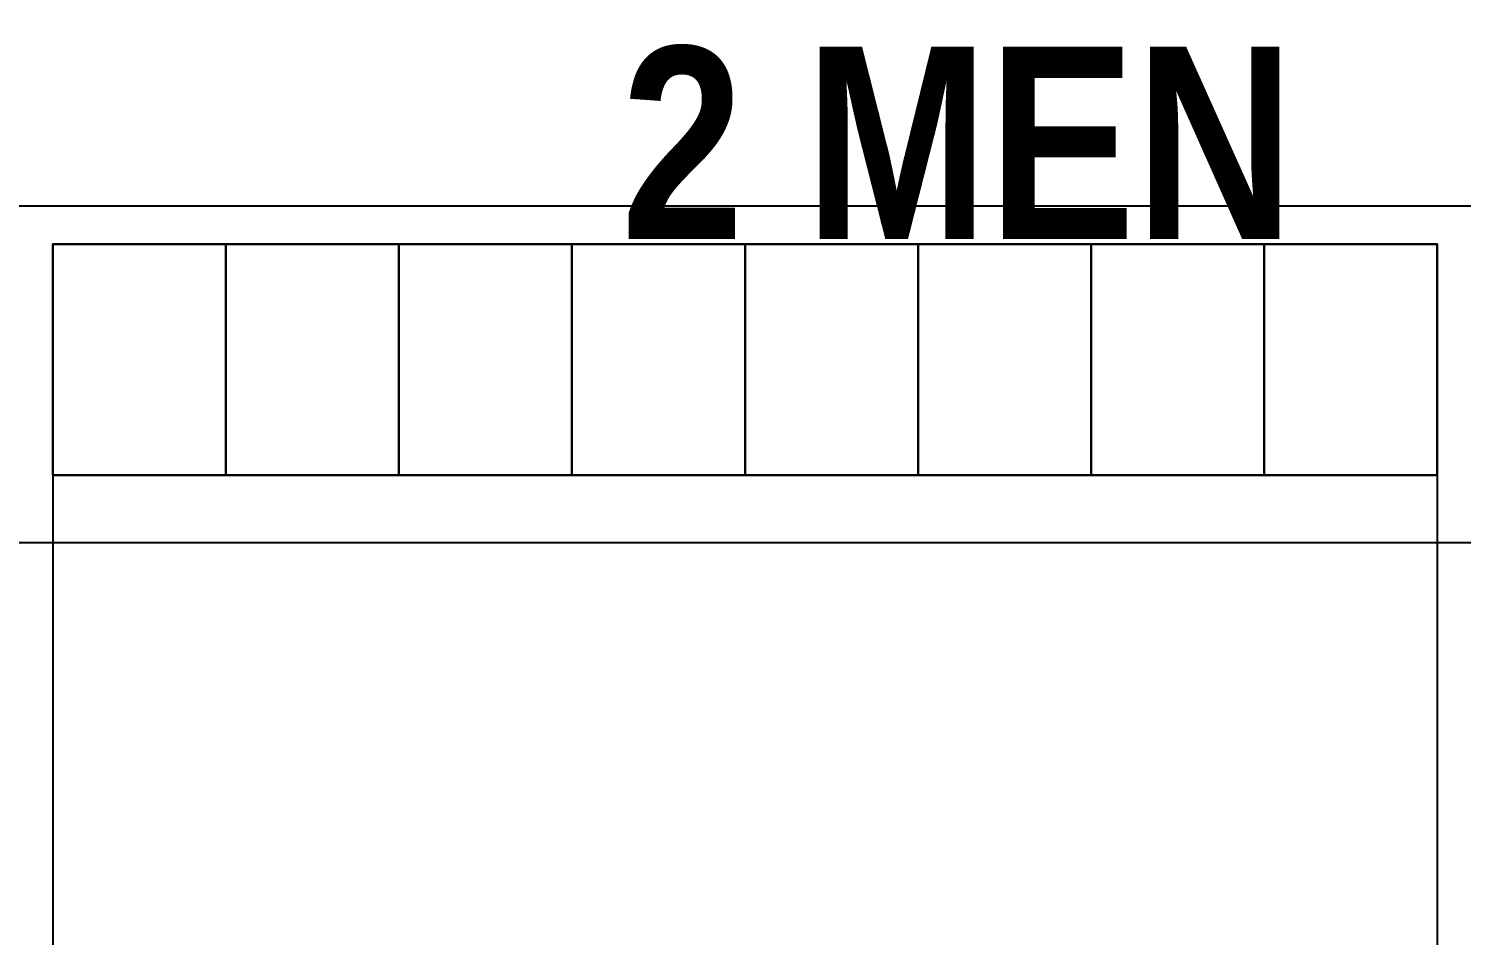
# Model space of a CAD drawing. Header units: millimetres. Extents: x -20146070 to 165023, y -3349561 to 35447.
# Drawn here: x 11649 to 15374, y -69046 to -66689 of the extents above; entities that cross this region are included whole.
import ezdxf
from ezdxf import colors
from ezdxf.entities.mleader import LeaderData, LeaderLine
from ezdxf.math import Vec2, Vec3

# ---------------------------------------------------------------- set-up
doc = ezdxf.new("R2010")
doc.units = ezdxf.units.MM
doc.header["$LTSCALE"] = 50
doc.linetypes.add('CONTINOUS', pattern=[0])
for name, color, linetype in [('BLK_2 - 1ST_2ND_STOREY_PLAN$0$1599_DB_A_BLK2_HQ_R21- LINKVIEW_BLK2_1ST STOREY Toilet JOH$0$S-_COLN----_E', 8, 'Continuous'), ('M_FIREALAM-_E-', 10, 'Continuous'), ('NW_ARCHI RM NAME', 7, 'Continuous'), ('NW_GRID LINE', 8, 'Continuous')]:
    doc.layers.add(name, color=color, linetype=linetype)
doc.styles.add('Arial Narrow_B_1', font='ARIALNB.TTF', dxfattribs={"height": 500})
doc.styles.add('RomanS', font='romans__.ttf', dxfattribs={"width": 0.75, "height": 40})

# ---------------------------------------------------------------- blocks, each defined once
blk = doc.blocks.new('BLK_2 - 1ST_2ND_STOREY_PLAN$0$1599_DB_A_BLK2_HQ_R21- LINKVIEW_BLK2_1ST STOREY Toilet JOH')
at = {"layer": 'BLK_2 - 1ST_2ND_STOREY_PLAN$0$1599_DB_A_BLK2_HQ_R21- LINKVIEW_BLK2_1ST STOREY Toilet JOH$0$S-_COLN----_E'}
for p, q in [((-5254.3, -67149.7), (4570.7, -67149.7)), ((845.7, -67249.7), (845.7, -75174.7)), ((845.7, -67249.7), (4445.7, -67249.7)), ((4445.7, -67249.7), (4445.7, -69849.7))]:
    blk.add_line(p, q, dxfattribs=at)
blk.add_lwpolyline([(-7004.3, -67624.7), (-5254.3, -67624.7), (-5254.3, -67149.7), (4570.7, -67149.7), (4570.7, -67624.7), (6295.7, -67624.7), (6295.7, -68424.7), (6895.7, -68424.7), (6895.7, -74674.7), (6295.7, -74674.7), (6295.7, -75174.7), (-7004.3, -75174.7), (-7004.3, -74674.7), (-7604.3, -74674.7), (-7604.3, -68424.7), (-7004.3, -68424.7), (-7004.3, -67624.7)], dxfattribs=at)
for points in [[(845.7, -67249.7), (845.7, -67849.7), (4445.7, -67849.7), (4445.7, -67249.7)], [(1295.7, -67849.7), (845.7, -67849.7), (845.7, -67249.7), (1295.7, -67249.7)], [(1745.7, -67849.7), (1295.7, -67849.7), (1295.7, -67249.7), (1745.7, -67249.7)], [(2195.7, -67849.7), (1745.7, -67849.7), (1745.7, -67249.7), (2195.7, -67249.7)], [(2645.7, -67849.7), (2195.7, -67849.7), (2195.7, -67249.7), (2645.7, -67249.7)], [(3095.7, -67849.7), (2645.7, -67849.7), (2645.7, -67249.7), (3095.7, -67249.7)], [(3545.7, -67849.7), (3095.7, -67849.7), (3095.7, -67249.7), (3545.7, -67249.7)], [(3995.7, -67849.7), (3545.7, -67849.7), (3545.7, -67249.7), (3995.7, -67249.7)], [(4445.7, -67849.7), (3995.7, -67849.7), (3995.7, -67249.7), (4445.7, -67249.7)]]:
    blk.add_lwpolyline(points, close=True, dxfattribs=at)
blk = doc.blocks.new('BLK_2 - 1ST_2ND_STOREY_PLAN')
blk.add_blockref('BLK_2 - 1ST_2ND_STOREY_PLAN$0$1599_DB_A_BLK2_HQ_R21- LINKVIEW_BLK2_1ST STOREY Toilet JOH', (-131307.1, -42727.7))
blk = doc.blocks.new('SMOKE')
at = {"color": 7, "linetype": 'CONTINOUS'}
ml = blk.add_multileader_mtext('Standard', dxfattribs=at)
ml.set_content('{\\fArial|b0|i0|c0|p34;S}', color=7, style='RomanS')
ml.set_leader_properties(color=10)
ml.build(insert=Vec2(0, 0))
ml.multileader.update_dxf_attribs({"dogleg_length": 3.34, "arrow_head_size": 171.1, "scale": 50})
ctx = ml.context
ctx.base_point, ctx.scale, ctx.char_height, ctx.arrow_head_size, ctx.landing_gap_size, ctx.plane_origin = Vec3(10040458.9, 1663039.1), 50, 256.669, 171.1, 171.1, Vec3(10036247.2, 1658323.4)
notes = []
notes.append((ctx, [(0, (0, 0, 0), (0, 0), (1, 0), 1, [])]))
ctx.mtext.insert, ctx.mtext.flow_direction = Vec3(10040630, 1663169.6), 5
for ctx, leaders in notes:
    for number, flags, end, landing, length, lines in leaders:
        leader = LeaderData()
        leader.index, (leader.has_last_leader_line, leader.has_dogleg_vector, leader.attachment_direction) = number, flags
        leader.last_leader_point, leader.dogleg_vector, leader.dogleg_length = Vec3(end), Vec3(landing), length
        for number, points, colour, breaks in lines:
            line = LeaderLine()
            line.index, line.vertices, line.color, line.breaks = number, Vec3.list(points), colors.encode_raw_color(colour), breaks
            leader.lines.append(line)
        ctx.leaders.append(leader)

msp = doc.modelspace()

# ---------------------------------------------------------------- linework, layer by layer
at = {"layer": 'NW_GRID LINE'}
msp.add_line((-4794.8, -68024.7), (44738, -68024.7), dxfattribs=at)

# ---------------------------------------------------------------- block references
at = {"layer": 'M_FIREALAM-_E-', "xscale": 1.28, "yscale": 1.28, "zscale": 1.28}
for p in [(-12837356.5, -2137100.4), (-12837356.5, -2141062.9)]:
    msp.add_blockref('SMOKE', p, dxfattribs=at)
at = {"layer": 'NW_GRID LINE'}
msp.add_blockref('BLK_2 - 1ST_2ND_STOREY_PLAN', (142172.9, 42727.7), dxfattribs=at)

# ---------------------------------------------------------------- texts
at = {"layer": 'NW_ARCHI RM NAME', "insert": (14064.5, -67236.4), "char_height": 500, "width": 1802.5, "attachment_point": 8, "line_spacing_factor": 0.949189, "style": 'Arial Narrow_B_1'}
msp.add_mtext('\\pt3175,6350,9525,12700,15875,19050,22225,25400,28575,31750,34925,38100,41275,44450,47625,50800,53975,57150,60325,63500,66675,69850,73025,76200,79375,82550,85725,88900,92075,95250,98425,1.01600E+005;2 MEN', dxfattribs=at)

doc.saveas('drawing.dxf')
